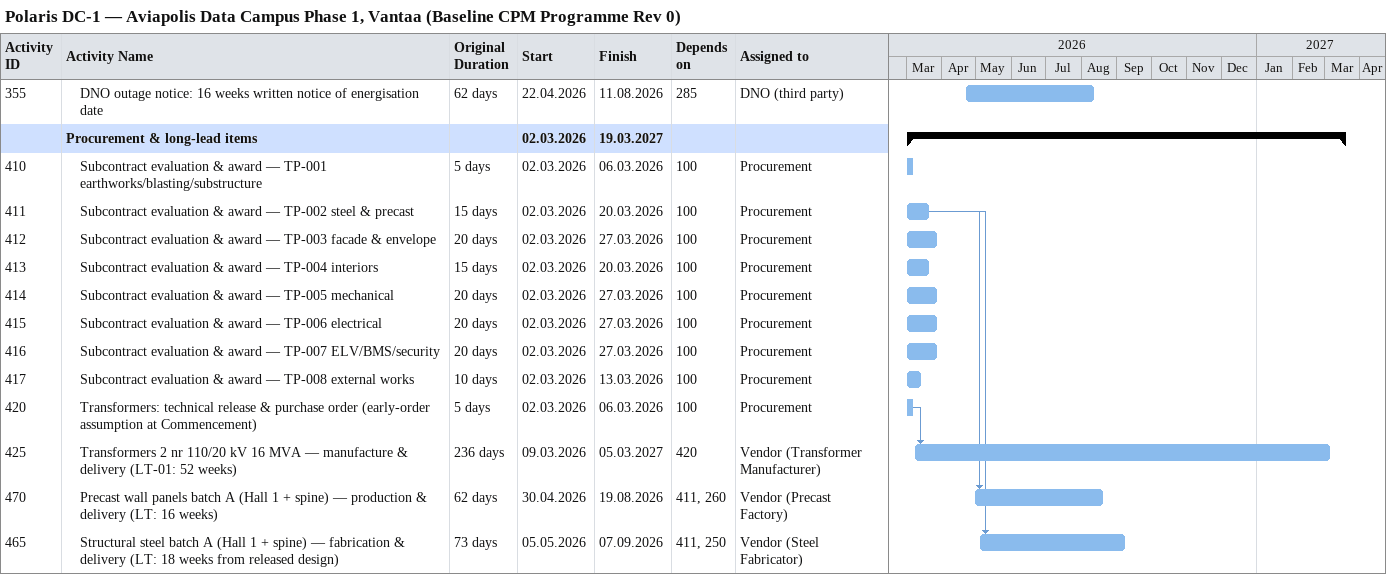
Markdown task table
Polaris DC-1 — Aviapolis Data Campus Phase 1, Vantaa (Baseline CPM Programme Rev 0)

| ID | Level | Task | Original duration | Start | Finish | Predecessors | Resources |
|---|---|---|---|---|---|---|---|
| 355 | 2 | DNO outage notice: 16 weeks written notice of energisation date | 62d | 2026-04-22 | 2026-08-11 | 285 | DNO (third party) |
|  | 1 | **Procurement & long-lead items** |  | 2026-03-02 | 2027-03-19 |  |  |
| 410 | 2 | Subcontract evaluation & award — TP-001 earthworks/blasting/substructure | 5d | 2026-03-02 | 2026-03-06 | 100 | Procurement |
| 411 | 2 | Subcontract evaluation & award — TP-002 steel & precast | 15d | 2026-03-02 | 2026-03-20 | 100 | Procurement |
| 412 | 2 | Subcontract evaluation & award — TP-003 facade & envelope | 20d | 2026-03-02 | 2026-03-27 | 100 | Procurement |
| 413 | 2 | Subcontract evaluation & award — TP-004 interiors | 15d | 2026-03-02 | 2026-03-20 | 100 | Procurement |
| 414 | 2 | Subcontract evaluation & award — TP-005 mechanical | 20d | 2026-03-02 | 2026-03-27 | 100 | Procurement |
| 415 | 2 | Subcontract evaluation & award — TP-006 electrical | 20d | 2026-03-02 | 2026-03-27 | 100 | Procurement |
| 416 | 2 | Subcontract evaluation & award — TP-007 ELV/BMS/security | 20d | 2026-03-02 | 2026-03-27 | 100 | Procurement |
| 417 | 2 | Subcontract evaluation & award — TP-008 external works | 10d | 2026-03-02 | 2026-03-13 | 100 | Procurement |
| 420 | 2 | Transformers: technical release & purchase order (early-order assumption at Commencement) | 5d | 2026-03-02 | 2026-03-06 | 100 | Procurement |
| 425 | 2 | Transformers 2 nr 110/20 kV 16 MVA — manufacture & delivery (LT-01: 52 weeks) | 236d | 2026-03-09 | 2027-03-05 | 420 | Vendor (Transformer Manufacturer) |
| 470 | 2 | Precast wall panels batch A (Hall 1 + spine) — production & delivery (LT: 16 weeks) | 62d | 2026-04-30 | 2026-08-19 | 411, 260 | Vendor (Precast Factory) |
| 465 | 2 | Structural steel batch A (Hall 1 + spine) — fabrication & delivery (LT: 18 weeks from released design) | 73d | 2026-05-05 | 2026-09-07 | 411, 250 | Vendor (Steel Fabricator) |
